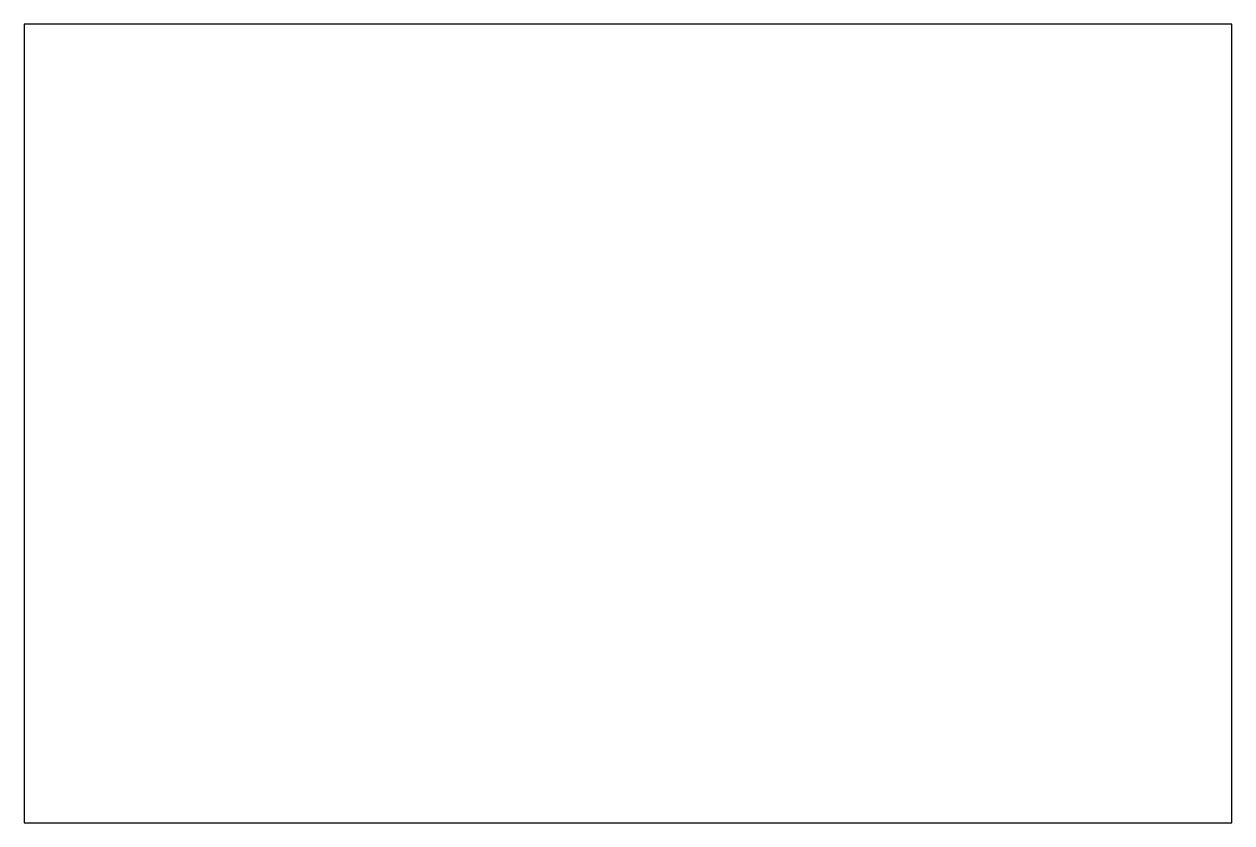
# Model space of a CAD drawing. Extents: x -365 to 365, y 98 to 581.
import ezdxf

# ---------------------------------------------------------------- set-up
doc = ezdxf.new("R2010")
doc.units = 0
doc.layers.get('0').update_dxf_attribs({"linetype": 'CONTINUOUS'})

msp = doc.modelspace()

# ---------------------------------------------------------------- linework, layer by layer
at = {"linetype": 'CONTINUOUS'}
for p, q in [((365, 580.699999), (-365, 580.699999)), ((-365, 580.699999), (-365, 98.099999)), ((365, 98.099999), (365, 580.699999)), ((-365, 98.099999), (365, 98.099999))]:
    msp.add_line(p, q, dxfattribs=at)

doc.saveas('drawing.dxf')
